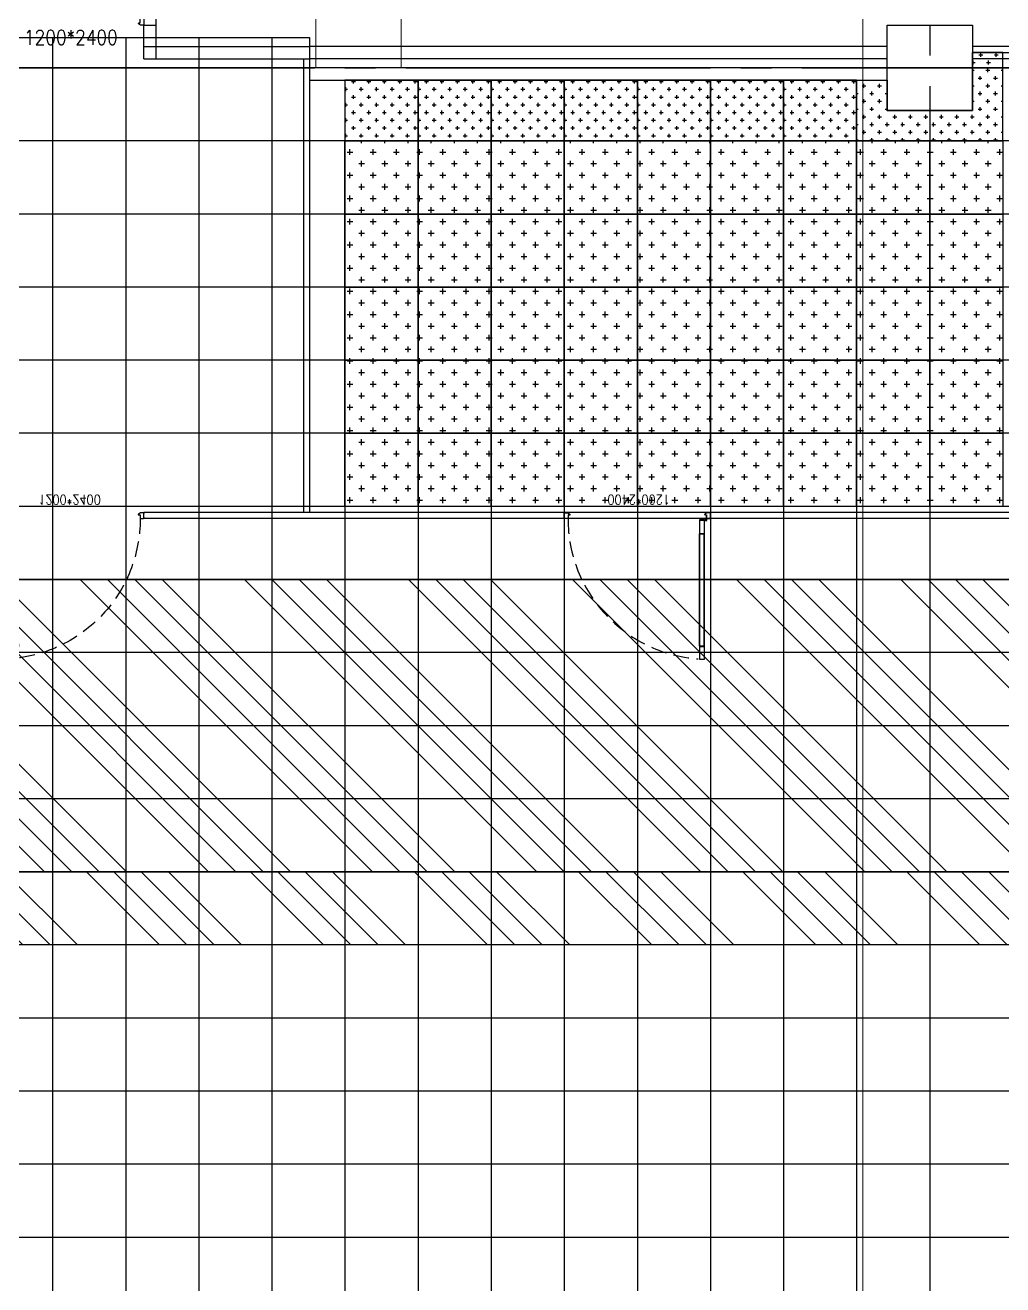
# Model space of a CAD drawing. Header units: millimetres. Extents: x -960 to 41501, y -1010 to 11880.
# Drawn here: x 15217 to 16020, y 8001 to 9035 of the extents above; entities that cross this region are included whole.
import ezdxf
from ezdxf.enums import TextEntityAlignment as Align

# ---------------------------------------------------------------- set-up
doc = ezdxf.new("R2010")
doc.units = ezdxf.units.MM
doc.header["$LTSCALE"] = 100
for name, pattern in [('188K-SM-03-F10-ARCH-PA-Y2257103$0$AP5A-SM-03-F20-ARCH-PA-Y2230801+Y2230803$0$ALL-PA-TXT-Y2221201$0$DASHED', [19.05, 12.7, -6.35]), ('188K-SM-03-F10-ARCH-PA-Y2257103$0$HIDDEN2', [0.1875, 0.125, -0.0625]), ('X-S-FAB-L10$0$COL-CEN-LIN', [3.25, 2.5, -0.25, 0.25, -0.25])]:
    doc.linetypes.add(name, pattern=pattern)
for name, color, linetype in [('0-XREF', 7, 'Continuous'), ('188K-SM-03-F10-ARCH-PA-Y2257103$0$K-Door', 53, 'Continuous'), ('188K-SM-03-F10-ARCH-PA-Y2257103$0$K-P1S-2.5-單抗', 53, 'Continuous'), ('188K-SM-03-F10-ARCH-PA-Y2257103$0$K-P1S-4.2-單抗', 53, 'Continuous'), ('188K-SM-03-F10-ARCH-PA-Y2257103$0$K-岩棉 2hr 7.5-單抗', 53, 'Continuous'), ('188K-SM-03-F10-ARCH-PA-Y2257103$0$K-岩棉 2hr 7.5-非抗', 53, 'Continuous'), ('188K-SM-03-F10-ARCH-PA-Y2257103$0$非YK-K-防火門', 53, 'Continuous'), ('188K-SM-03-F10-ARCH-RF-Y2257103$0$K-RF-0.55', 191, 'Continuous'), ('188K-SM-03-F10-ARCH-RF-Y2257103$0$K-RF-0.55-AREA', 6, 'Continuous'), ('188K-SM-03-F10-ARCH-RF-Y2257103$0$K-RF-動線-1500', 5, 'Continuous'), ('188K-SM-03-F10-ARCH-RF-Y2257103$0$K-RF-動線-1500-預降', 14, 'Continuous'), ('188K-SM-03-F10-ARCH-RF-Y2257103$0$K-格柵-不定尺', 80, 'Continuous'), ('188K-SM-03-F10-ARCH-RF-Y2257103$0$K-格柵-整', 30, 'Continuous'), ('X-S-FAB-L10$0$0-DIM-TXT', 8, 'Continuous'), ('X-S-FAB-L10$0$BLOCK', 8, 'Continuous'), ('X-S-FAB-L10$0$CCL', 8, 'X-S-FAB-L10$0$COL-CEN-LIN'), ('X-S-FAB-L10$0$COL-S', 8, 'Continuous'), ('X-S-FAB-L10$0$S-BEAM-SHOW', 8, 'Continuous'), ('X-S-FAB-L10$0$S-FNDN', 8, 'Continuous')]:
    doc.layers.add(name, color=color, linetype=linetype)
doc.styles.add('188K-SM-03-F10-ARCH-PA-Y2257103$0$AP5A-SM-03-F20-ARCH-PA-Y2230801+Y2230803$0$ALL-PA-TXT-Y2221201$0$Standard', font='txt.shx', dxfattribs={"bigfont": 'chineset.shx'})
doc.styles.add('188K-SM-03-F10-ARCH-PA-Y2257103$0$Standard', font='txt.shx', dxfattribs={"bigfont": 'chineset.shx'})
doc.styles.add('X-S-FAB-L10$0$CHINA', font='simplex.shx', dxfattribs={"width": 0.75, "bigfont": 'chineset.shx'})
doc.styles.add('X-S-FAB-L10$0$Standard', font='', dxfattribs={"width": 0.8})
doc.styles.add('X-S-FAB-L10$0$TG_NOTE_TEXT', font='simplex.shx', dxfattribs={"width": 0.75, "bigfont": 'chineset.shx'})
doc.styles.get('X-S-FAB-L10$0$Standard').set_extended_font_data('Microsoft JhengHei')
pattern_1 = [(0, (13320, 2e-11), (6.35, 6.35), [3.175, -9.525]), (90, (13321.5874, -1.5875), (-6.35, 6.35), [3.175, -9.525])]

# ---------------------------------------------------------------- blocks, each defined once
blk = doc.blocks.new('X-S-FAB-L10$0$FAB2-L05')
at = {"layer": 'X-S-FAB-L10$0$CCL'}
for p, q in [((-10200, 11005), (-10200, 0)), ((-26880, 9720), (1210, 9720))]:
    blk.add_line(p, q, dxfattribs=at)
at = {"layer": 'X-S-FAB-L10$0$COL-S'}
blk.add_lwpolyline([(-10235, 9755), (-10165, 9755), (-10165, 9685), (-10235, 9685)], close=True, dxfattribs=at)
blk = doc.blocks.new('X-S-FAB-L10')
at = {"layer": 'X-S-FAB-L10$0$COL-S'}
for p, q in [((15925, 9035), (15995, 9035)), ((15925, 8965), (15925, 9035)), ((15995, 9035), (15995, 8965)), ((15995, 8965), (15925, 8965))]:
    blk.add_line(p, q, dxfattribs=at)
at = {"layer": 'X-S-FAB-L10$0$S-BEAM-SHOW', "lineweight": 0, "flags": 128}
for points in [[(15456, 9115), (15456, 9000)], [(15526, 9115), (15526, 9000)], [(15526, 9000), (15456, 9000)]]:
    blk.add_lwpolyline(points, dxfattribs=at)
at = {"layer": 'X-S-FAB-L10$0$S-FNDN', "lineweight": 0, "flags": 128}
blk.add_lwpolyline([(11070, 4530), (11935, 4530), (11935, -55), (12665, -55), (12665, -270), (15175, -270), (15175, -55), (15905, -55), (15905, 4530), (16672.5, 4530), (16672.5, 5003), (15905, 5003), (15905, 9055), (11935, 9055), (11935, 5003), (11070, 5003)], close=True, dxfattribs=at)
at = {"layer": 'X-S-FAB-L10$0$BLOCK'}
blk.add_blockref('X-S-FAB-L10$0$FAB2-L05', (26160, -720), dxfattribs=at)
at = {"style": 'X-S-FAB-L10$0$TG_NOTE_TEXT', "width": 0.5, "flags": 1}
for p in [(7463.3, 9020), (18268.3, 8649), (11197.8, 4800.2), (16485.8, 4800.2), (25420.3, 2635), (13360, 320, 0), (7463.3, -33.3)]:
    blk.add_attdef('WH', text='', height=20, dxfattribs=at).set_placement(p, align=Align.BOTTOM_LEFT)
at = {"width": 0.5}
for style, p in [('X-S-FAB-L10$0$TG_NOTE_TEXT', (7585, 9020)), ('X-S-FAB-L10$0$TG_NOTE_TEXT', (18390, 8649)), ('X-S-FAB-L10$0$TG_NOTE_TEXT', (11117.5, 4813.5)), ('X-S-FAB-L10$0$TG_NOTE_TEXT', (16607.5, 4813.5)), ('X-S-FAB-L10$0$TG_NOTE_TEXT', (25350, 2635)), ('X-S-FAB-L10$0$Standard', (13129.4, 325, 0)), ('X-S-FAB-L10$0$TG_NOTE_TEXT', (7585, -20))]:
    blk.add_attdef('DESC', text='', height=10, dxfattribs=dict(at, style=style)).set_placement(p, align=Align.BOTTOM_LEFT)
for tag, style, p in [('TYPE', 'X-S-FAB-L10$0$TG_NOTE_TEXT', (7619.3, 9020)), ('NO', 'X-S-FAB-L10$0$TG_NOTE_TEXT', (7650.1, 9020)), ('TYPE', 'X-S-FAB-L10$0$TG_NOTE_TEXT', (18424.2, 8649)), ('NO', 'X-S-FAB-L10$0$TG_NOTE_TEXT', (18455, 8649)), ('NO', 'X-S-FAB-L10$0$TG_NOTE_TEXT', (11088.6, 4813.5)), ('TYPE', 'X-S-FAB-L10$0$TG_NOTE_TEXT', (11151.8, 4813.5)), ('TYPE', 'X-S-FAB-L10$0$TG_NOTE_TEXT', (16641.8, 4813.5)), ('NO', 'X-S-FAB-L10$0$TG_NOTE_TEXT', (16672.6, 4813.5)), ('NO', 'X-S-FAB-L10$0$TG_NOTE_TEXT', (25313, 2635)), ('TYPE', 'X-S-FAB-L10$0$TG_NOTE_TEXT', (25350, 2635)), ('NO', 'X-S-FAB-L10$0$Standard', (13100, 320, 0)), ('TYPE', 'X-S-FAB-L10$0$Standard', (13129.4, 320, 0)), ('TYPE', 'X-S-FAB-L10$0$TG_NOTE_TEXT', (7619.3, -20)), ('NO', 'X-S-FAB-L10$0$TG_NOTE_TEXT', (7650.1, -20))]:
    blk.add_attdef(tag, text='', height=10, dxfattribs=dict(at, style=style)).set_placement(p, align=Align.BOTTOM_RIGHT)
for rotation, style, p in [(180, 'X-S-FAB-L10$0$Standard', (317.6, 7480)), (180, 'X-S-FAB-L10$0$Standard', (1217.6, 7480)), (90, 'X-S-FAB-L10$0$TG_NOTE_TEXT', (24310, 3647.5)), (270, 'X-S-FAB-L10$0$TG_NOTE_TEXT', (17080, 1605))]:
    blk.add_attdef('DESC', text='', height=10, rotation=rotation, dxfattribs=dict(at, style=style)).set_placement(p, align=Align.BOTTOM_LEFT)
for tag, rotation, style, p in [('TYPE', 180, 'X-S-FAB-L10$0$Standard', (317.6, 7480)), ('NO', 180, 'X-S-FAB-L10$0$Standard', (347, 7480)), ('TYPE', 180, 'X-S-FAB-L10$0$Standard', (1217.6, 7480)), ('NO', 180, 'X-S-FAB-L10$0$Standard', (1247, 7480)), ('TYPE', 90, 'X-S-FAB-L10$0$TG_NOTE_TEXT', (24310, 3647.5)), ('NO', 90, 'X-S-FAB-L10$0$TG_NOTE_TEXT', (24310, 3610.5)), ('TYPE', 270, 'X-S-FAB-L10$0$TG_NOTE_TEXT', (17080, 1605)), ('NO', 270, 'X-S-FAB-L10$0$TG_NOTE_TEXT', (17080, 1573))]:
    blk.add_attdef(tag, text='', height=10, rotation=rotation, dxfattribs=dict(at, style=style)).set_placement(p, align=Align.BOTTOM_RIGHT)
at = {"style": 'X-S-FAB-L10$0$TG_NOTE_TEXT', "width": 0.5, "flags": 1}
for rotation, p in [(180, (43, 7480)), (180, (943, 7480)), (90, (24310, 3717.8)), (270, (17080, 1711.7))]:
    blk.add_attdef('WH', text='', height=20, rotation=rotation, dxfattribs=at).set_placement(p, align=Align.BOTTOM_LEFT)
at = {"layer": 'X-S-FAB-L10$0$0-DIM-TXT', "style": 'X-S-FAB-L10$0$CHINA', "width": 0.75}
for p in [(667.4, 7855.1, -2689.4), (22627.4, 6728.8), (25644.7, 6728.8), (24778.8, 5569.1), (1118.3, 4980), (417.8, 4594.6), (23874.8, 4355), (22927.4, 4330.1), (23749.9, 3901.4), (417.8, 3765.2), (1118.3, 3730), (417.8, 3115.8), (536.9, 2227.8), (16909, 1782.7), (888.4, 880.5), (16977.4, 750), (18878.8, 750), (25641.2, 553.2), (21364, 526.9)]:
    blk.add_attdef('HIG', text='', height=80, dxfattribs=at).set_placement(p, align=Align.MIDDLE_LEFT)
blk = doc.blocks.new('188K-SM-03-F10-ARCH-RF-Y2257103$0$格柵-60x60')
h = blk.add_hatch()
h.set_pattern_fill('CROSS', color=256, scale=1.5)
h.set_pattern_definition([(0, (-67309.572, -18158.226), (9.525, 9.525), [4.7625, -14.2875]), (90, (-67307.191, -18160.607), (-9.525, 9.525), [4.7625, -14.2875])])
h.paths.add_polyline_path([(0, 60), (60, 60), (60, 0), (0, 0)])
blk.add_lwpolyline([(0, 60), (60, 60), (60, 0), (0, 0)], close=True)
blk = doc.blocks.new('188K-SM-03-F10-ARCH-RF-Y2257103')
at = {"layer": '188K-SM-03-F10-ARCH-RF-Y2257103$0$K-RF-動線-1500'}
h = blk.add_hatch(dxfattribs=at)
h.set_pattern_fill('ANSI34', color=256, scale=5, angle=90)
h.paths.add_polyline_path([(1765, 8580), (19320, 8580), (19320, 8340), (1765, 8340)])
at = {"layer": '188K-SM-03-F10-ARCH-RF-Y2257103$0$K-RF-動線-1500-預降'}
h = blk.add_hatch(dxfattribs=at)
h.set_pattern_fill('ANSI34', color=256, scale=5, angle=90)
h.set_pattern_definition([(135, (5, -240), (-67.3519, -67.3519), []), (135, (5, -217.55), (-67.3519, -67.3519), []), (135, (5, -195.1), (-67.3519, -67.3519), []), (135, (5, -172.65), (-67.3519, -67.3519), [])])
h.paths.add_polyline_path([(1770, 8340), (19325, 8340), (19325, 8280), (1770, 8280)])
at = {"layer": '188K-SM-03-F10-ARCH-RF-Y2257103$0$K-格柵-不定尺'}
h = blk.add_hatch(dxfattribs=at)
h.set_pattern_fill('CROSS', color=256)
h.set_pattern_definition([(0, (13835, 0.002), (6.35, 6.35), [3.175, -9.525]), (90, (13836.5874, -1.585), (-6.35, 6.35), [3.175, -9.525])])
h.paths.add_polyline_path([(15995, 9000), (16020, 9000), (16020, 9012.5), (15995, 9012.5)])
h = blk.add_hatch(dxfattribs=at)
h.set_pattern_fill('CROSS', color=256)
h.set_pattern_definition(pattern_1)
edge = h.paths.add_edge_path()
edge.add_line((16020, 9000), (15995, 9000))
edge.add_line((15995, 9000), (15995, 8965))
edge.add_line((15995, 8965), (15960, 8965))
edge.add_line((15960, 8965), (15960, 8940))
edge.add_line((15960, 8940), (16020, 8940))
edge.add_line((16020, 8940), (16020, 9000))
h = blk.add_hatch(dxfattribs=at)
h.set_pattern_fill('CROSS', color=256)
h.set_pattern_definition([(0, (13320, -60), (6.35, 6.35), [3.175, -9.525]), (90, (13321.5874, -61.5875), (-6.35, 6.35), [3.175, -9.525])])
h.paths.add_polyline_path([(15480, 8940), (15540, 8940), (15540, 8990), (15480, 8990)])
h = blk.add_hatch(dxfattribs=at)
h.set_pattern_fill('CROSS', color=256)
h.set_pattern_definition([(0, (13380, -60), (6.35, 6.35), [3.175, -9.525]), (90, (13381.5875, -61.5875), (-6.35, 6.35), [3.175, -9.525])])
h.paths.add_polyline_path([(15540, 8940), (15600, 8940), (15600, 8990), (15540, 8990)])
h = blk.add_hatch(dxfattribs=at)
h.set_pattern_fill('CROSS', color=256)
h.set_pattern_definition([(0, (13440, -60), (6.35, 6.35), [3.175, -9.525]), (90, (13441.5875, -61.5875), (-6.35, 6.35), [3.175, -9.525])])
h.paths.add_polyline_path([(15600, 8940), (15660, 8940), (15660, 8990), (15600, 8990)])
h = blk.add_hatch(dxfattribs=at)
h.set_pattern_fill('CROSS', color=256)
h.set_pattern_definition([(0, (13500, -60), (6.35, 6.35), [3.175, -9.525]), (90, (13501.5875, -61.5875), (-6.35, 6.35), [3.175, -9.525])])
h.paths.add_polyline_path([(15660, 8940), (15720, 8940), (15720, 8990), (15660, 8990)])
h = blk.add_hatch(dxfattribs=at)
h.set_pattern_fill('CROSS', color=256)
h.set_pattern_definition([(0, (13560, -60), (6.35, 6.35), [3.175, -9.525]), (90, (13561.5875, -61.5875), (-6.35, 6.35), [3.175, -9.525])])
h.paths.add_polyline_path([(15720, 8940), (15780, 8940), (15780, 8990), (15720, 8990)])
h = blk.add_hatch(dxfattribs=at)
h.set_pattern_fill('CROSS', color=256)
h.set_pattern_definition([(0, (13620, -60), (6.35, 6.35), [3.175, -9.525]), (90, (13621.5875, -61.5875), (-6.35, 6.35), [3.175, -9.525])])
h.paths.add_polyline_path([(15780, 8940), (15840, 8940), (15840, 8990), (15780, 8990)])
h = blk.add_hatch(dxfattribs=at)
h.set_pattern_fill('CROSS', color=256)
h.set_pattern_definition([(0, (13680, -60), (6.35, 6.35), [3.175, -9.525]), (90, (13681.5875, -61.5875), (-6.35, 6.35), [3.175, -9.525])])
h.paths.add_polyline_path([(15840, 8940), (15900, 8940), (15900, 8990), (15840, 8990)])
h = blk.add_hatch(dxfattribs=at)
h.set_pattern_fill('CROSS', color=256)
h.set_pattern_definition(pattern_1)
edge = h.paths.add_edge_path()
edge.add_line((15900, 8990), (15925, 8990))
edge.add_line((15925, 8990), (15925, 8965))
edge.add_line((15925, 8965), (15960, 8965))
edge.add_line((15960, 8965), (15960, 8940))
edge.add_line((15960, 8940), (15900, 8940))
edge.add_line((15900, 8940), (15900, 8990))
at = {"layer": '188K-SM-03-F10-ARCH-RF-Y2257103$0$K-RF-0.55'}
for p, q in [((15240, 9025), (15240, -12.5)), ((15300, 9025), (15300, -12.5)), ((15360, 9025), (15360, -12.5)), ((15420, 9025), (15420, -12.5)), ((17595, 9000), (1835, 9000)), ((15480, 8990), (15480, -12.5)), ((15540, 8990), (15540, -12.5)), ((15600, 8990), (15600, -12.5)), ((15660, 8990), (15660, -12.5)), ((15720, 8990), (15720, -12.5)), ((15780, 8990), (15780, -12.5)), ((15840, 8990), (15840, -12.5)), ((15900, 8990), (15900, -12.5)), ((15960, 8965), (15960, 4843.5)), ((17595, 8940), (1765, 8940)), ((17595, 8880), (1765, 8880)), ((17595, 8820), (1765, 8820)), ((17595, 8760), (1765, 8760)), ((17595, 8700), (1765, 8700)), ((17595, 8640), (1765, 8640)), ((19320, 8580), (1765, 8580)), ((19320, 8520), (1765, 8520)), ((19320, 8460), (1765, 8460)), ((19320, 8400), (1765, 8400)), ((19320, 8340), (1765, 8340)), ((19320, 8280), (1845, 8280)), ((19320, 8220), (1845, 8220)), ((19320, 8160), (1845, 8160)), ((19320, 8100), (1845, 8100)), ((19320, 8040), (1845, 8040))]:
    blk.add_line(p, q, dxfattribs=at)
at = {"layer": '188K-SM-03-F10-ARCH-RF-Y2257103$0$K-RF-0.55-AREA', "elevation": 0}
blk.add_lwpolyline([(12755, 9012.5), (13885, 9012.5), (13885, 8965), (13955, 8965), (13955, 9012.5), (15085, 9012.5), (15085, 8965), (15155, 8965), (15155, 9025), (15451, 9025), (15451, 8990), (15925, 8990), (15925, 8965), (15995, 8965), (15995, 9012.5), (16765, 9012.5), (16765, 8965), (16835, 8965), (16835, 9010.5), (17595, 9010.5)], dxfattribs=at)
at = {"layer": '188K-SM-03-F10-ARCH-RF-Y2257103$0$K-RF-動線-1500'}
blk.add_lwpolyline([(1765, 8580), (19320, 8580), (19320, 8340), (1765, 8340)], close=True, dxfattribs=at)
at = {"layer": '188K-SM-03-F10-ARCH-RF-Y2257103$0$K-RF-動線-1500-預降'}
blk.add_lwpolyline([(1770, 8340), (19325, 8340), (19325, 8280), (1770, 8280)], close=True, dxfattribs=at)
at = {"layer": '188K-SM-03-F10-ARCH-RF-Y2257103$0$K-格柵-不定尺'}
for points in [[(15995, 9000), (16020, 9000), (16020, 9012.5), (15995, 9012.5)], [(15480, 8940), (15540, 8940), (15540, 8990), (15480, 8990)], [(15540, 8940), (15600, 8940), (15600, 8990), (15540, 8990)], [(15600, 8940), (15660, 8940), (15660, 8990), (15600, 8990)], [(15660, 8940), (15720, 8940), (15720, 8990), (15660, 8990)], [(15720, 8940), (15780, 8940), (15780, 8990), (15720, 8990)], [(15780, 8940), (15840, 8940), (15840, 8990), (15780, 8990)], [(15840, 8940), (15900, 8940), (15900, 8990), (15840, 8990)]]:
    blk.add_lwpolyline(points, close=True, dxfattribs=at)
for points in [[(16020, 9000), (15995, 9000), (15995, 8965), (15960, 8965), (15960, 8940), (16020, 8940), (16020, 9000)], [(15900, 8990), (15925, 8990), (15925, 8965), (15960, 8965), (15960, 8940), (15900, 8940), (15900, 8990)]]:
    blk.add_lwpolyline(points, dxfattribs=at)
at = {"layer": '188K-SM-03-F10-ARCH-RF-Y2257103$0$K-格柵-整'}
for p in [(15480, 8880), (15540, 8880), (15600, 8880), (15660, 8880), (15720, 8880), (15780, 8880), (15840, 8880), (15900, 8880), (15960, 8880), (15480, 8820), (15540, 8820), (15600, 8820), (15660, 8820), (15720, 8820), (15780, 8820), (15840, 8820), (15900, 8820), (15960, 8820), (15480, 8760), (15540, 8760), (15600, 8760), (15660, 8760), (15720, 8760), (15780, 8760), (15840, 8760), (15900, 8760), (15960, 8760), (15480, 8700), (15540, 8700), (15600, 8700), (15660, 8700), (15720, 8700), (15780, 8700), (15840, 8700), (15900, 8700), (15960, 8700), (15480, 8640), (15540, 8640), (15600, 8640), (15660, 8640), (15720, 8640), (15780, 8640), (15840, 8640), (15900, 8640), (15960, 8640)]:
    blk.add_blockref('188K-SM-03-F10-ARCH-RF-Y2257103$0$格柵-60x60', p, dxfattribs=at)
blk = doc.blocks.new('188K-SM-03-F10-ARCH-PA-Y2257103$0$單開庫板門-1200x2400)圓型拉環鎖+輔助鎖)')
at = {"ltscale": 0.1}
for p, q in [((26008.6, -11403.6), (26004.5, -11403.6)), ((26004.5, -11403.6), (26004.5, -11414.1)), ((26008.6, -11414.1), (26008.6, -11403.6)), ((26004.5, -11414.1), (26004.5, -11415.3)), ((26004.5, -11414.1), (26008.6, -11414.1)), ((26008.6, -11414), (26004.6, -11414)), ((26004.6, -11414.3), (26004.6, -11414.2)), ((26004.6, -11415.3), (26004.6, -11414.5)), ((26004.7, -11414.1), (26006.5, -11414.1)), ((26005.1, -11414.4), (26004.7, -11414.4)), ((26004.7, -11414.5), (26005.1, -11414.5)), ((26004.7, -11414.5), (26004.7, -11506)), ((26004.7, -11506), (26004.7, -11414.5)), ((26004.7, -11414.5), (26004.7, -11414.5)), ((26005.2, -11414.4), (26005.2, -11414.4)), ((26006.5, -11414.1), (26006.6, -11414.1)), ((26006.6, -11414.1), (26006.6, -11414.1)), ((26006.6, -11414.1), (26008.4, -11414.1)), ((26008.4, -11414.4), (26008, -11414.4)), ((26008, -11414.4), (26008, -11414.4)), ((26008, -11414.5), (26008.4, -11414.5)), ((26008.4, -11506), (26008.4, -11414.5)), ((26008.4, -11414.5), (26008.4, -11414.5)), ((26008.4, -11414.5), (26008.4, -11506)), ((26008.5, -11414.2), (26008.5, -11414.3)), ((26008.5, -11414.5), (26008.5, -11415.3)), ((26008.6, -11415.3), (26008.6, -11414.1)), ((26004.5, -11415.4), (26004.6, -11415.5)), ((26004.7, -11415.4), (26004.7, -11415.3)), ((26008.4, -11415.3), (26008.4, -11415.4)), ((26008.5, -11415.5), (26008.6, -11415.4)), ((26008.6, -11506.4), (26004.5, -11506.4)), ((26004.5, -11506.4), (26004.5, -11518)), ((26004.7, -11506), (26004.7, -11506)), ((26008.4, -11506), (26008.4, -11506)), ((26008.6, -11518), (26008.6, -11506.4)), ((26008.3, -11517.5), (26003.6, -11517.5)), ((26003.6, -11517.5), (26003.6, -11517.7)), ((26003.6, -11517.7), (26008.3, -11517.7)), ((26004.5, -11518), (26008.6, -11518)), ((26008.3, -11517.7), (26008.3, -11517.5)), ((25999.5, -11519.7), (25999.5, -11523.2)), ((26002.5, -11519.1), (26000, -11519.1)), ((26000, -11523.7), (26002.4, -11523.7)), ((26002.4, -11523.7), (26004.1, -11522.6)), ((26002.9, -11518.5), (26002.6, -11518.5)), ((26002.6, -11518.5), (26002.6, -11521)), ((26002.6, -11521.9), (26002.6, -11519.3)), ((26002.6, -11521), (26002.9, -11521)), ((26003.4, -11521.9), (26002.6, -11521.9)), ((26002.9, -11521), (26002.9, -11518.5)), ((26003.3, -11522.2), (26003.3, -11522)), ((26003.3, -11522), (26003.4, -11522)), ((26004, -11522.2), (26003.3, -11522.2)), ((26004.1, -11521.9), (26003.9, -11521.9)), ((26003.9, -11522), (26004, -11522)), ((26004, -11522), (26004, -11522.2)), ((26004.2, -11522.4), (26004.2, -11521.9)), ((26114.8, -11521.9), (26115.1, -11521.9)), ((26114.8, -11522.4), (26114.8, -11521.9)), ((26114.9, -11522), (26114.9, -11522.2)), ((26115.1, -11522), (26114.9, -11522)), ((26114.9, -11522.2), (26115.7, -11522.2)), ((26116.6, -11523.7), (26114.9, -11522.6)), ((26115.5, -11521.9), (26116.3, -11521.9)), ((26115.7, -11522), (26115.5, -11522)), ((26115.7, -11522.2), (26115.7, -11522)), ((26116.3, -11521.9), (26116.3, -11519.3)), ((26116.5, -11519.1), (26119, -11519.1)), ((26119, -11523.7), (26116.6, -11523.7)), ((26119.5, -11519.7), (26119.5, -11523.2))]:
    blk.add_line(p, q, dxfattribs=at)
blk.add_lwpolyline([(26006.6, -11506.4), (26006.5, -11506.3), (26004.7, -11506.3, -0.414214), (26004.6, -11506.3), (26004.6, -11506.1, -0.414214), (26004.7, -11506.1), (26005.1, -11506.1, 0.414214), (26005.2, -11506.1), (26005.2, -11506, 0.414214), (26005.1, -11506), (26004.7, -11506, -0.414214), (26004.6, -11506), (26004.6, -11505.2, -0.414214), (26004.7, -11505.2), (26004.7, -11505.2, 0.414214), (26004.7, -11505.2), (26004.7, -11505, 0.72636), (26004.6, -11505), (26004.5, -11505.1, 0.158507), (26004.5, -11505.2), (26004.5, -11506.4, 0.414214), (26004.6, -11506.5), (26008.6, -11506.5, 0.414214), (26008.6, -11506.4), (26008.6, -11505.2, 0.158507), (26008.6, -11505.1), (26008.5, -11505, 0.72636), (26008.4, -11505), (26008.4, -11505.2, 0.414214), (26008.5, -11505.2, -0.414214), (26008.5, -11505.2), (26008.5, -11506, -0.414214), (26008.4, -11506), (26008, -11506, 0.414214), (26008, -11506), (26008, -11506.1, 0.414214), (26008, -11506.1), (26008.4, -11506.1, -0.414214), (26008.5, -11506.1), (26008.5, -11506.3, -0.414214), (26008.4, -11506.3), (26006.6, -11506.3)], format="xyb", close=True, dxfattribs=at)
for points in [[(25999.5, -11518.9), (25999.5, -11523.9)], [(26119.5, -11518.9), (26119.5, -11523.9)]]:
    blk.add_lwpolyline(points)
at = {"linetype": '188K-SM-03-F10-ARCH-PA-Y2257103$0$AP5A-SM-03-F20-ARCH-PA-Y2230801+Y2230803$0$ALL-PA-TXT-Y2221201$0$DASHED', "ltscale": 0.01}
blk.add_arc((26001.1, -11518.7), 115.3, 359.8531, 85.8135, dxfattribs=at)
at = {"ltscale": 0.1}
for centre, radius, start, end in [((26004.6, -11414.1), 0.0313, 90, 180), ((26004.7, -11414.2), 0.0313, 90, 180), ((26004.7, -11414.3), 0.0313, 180, 270), ((26004.7, -11414.5), 0.0313, 90, 180), ((26005.1, -11414.4), 0.0313, 270, 0), ((26005.1, -11414.4), 0.0313, 0, 90), ((26008, -11414.4), 0.0313, 90, 180), ((26008, -11414.4), 0.0313, 180, 270), ((26008.4, -11414.2), 0.0313, 360, 90), ((26008.4, -11414.3), 0.0313, 270, 0), ((26008.4, -11414.5), 0.0313, 0, 90), ((26008.6, -11414.1), 0.0313, 360, 90), ((26004.6, -11415.3), 0.0313, 180, 216.0274), ((26004.7, -11415.3), 0.0209, 180, 270), ((26004.7, -11415.4), 0.0313, 216.0274, 360), ((26004.7, -11415.3), 0.0209, 360, 90), ((26008.5, -11415.3), 0.0209, 90, 180), ((26008.5, -11415.4), 0.0313, 180, 323.9726), ((26008.5, -11415.3), 0.0209, 270, 360), ((26008.6, -11415.3), 0.0313, 323.9726, 360)]:
    blk.add_arc(centre, radius, start, end, dxfattribs=at)
at = {"ltscale": 0.1, "extrusion": (0, 0, -1)}
blk.add_ellipse((26003.1, -11517.9), major_axis=(-0.516, 0.516), ratio=1, start_param=5.497787, end_param=11.780972, dxfattribs=at)
at = {"ltscale": 0.1}
for centre, major_axis, start_param, end_param in [((26000, -11519.7), (0.369, -0.369), 2.356194, 3.926991), ((26000, -11523.2), (-0.369, -0.369), 5.497787, 7.068583), ((26002.5, -11519.3), (0.111, -0.111), 7.068583, 8.63938), ((26003.4, -11521.9), (-0.0369, -0.0369), 0.785398, 3.926991), ((26003.9, -11521.9), (-0.0369, -0.0369), 3.926991, 7.068583), ((26004.1, -11521.9), (0.0369, -0.0369), 7.068583, 8.63938), ((26003.9, -11522.4), (0.221, -0.221), 6.162283, 7.068583), ((26114.8, -11521.9), (-0.0369, -0.0369), -2.356194, -0.785398), ((26115.1, -11522.4), (-0.221, -0.221), -0.785398, 0.120903), ((26115.1, -11521.9), (0.0369, -0.0369), -0.785398, 2.356194), ((26115.5, -11521.9), (0.0369, -0.0369), 2.356194, 5.497787), ((26116.5, -11519.3), (-0.111, -0.111), -2.356194, -0.785398), ((26119, -11519.7), (-0.369, -0.369), 2.356194, 3.926991), ((26119, -11523.2), (0.369, -0.369), -0.785398, 0.785398)]:
    blk.add_ellipse(centre, major_axis=major_axis, ratio=1, start_param=start_param, end_param=end_param, dxfattribs=at)
at = {"color": 8, "ltscale": 0.1, "style": '188K-SM-03-F10-ARCH-PA-Y2257103$0$AP5A-SM-03-F20-ARCH-PA-Y2230801+Y2230803$0$ALL-PA-TXT-Y2221201$0$Standard', "width": 0.85}
blk.add_text('1200*2400', height=8, dxfattribs=at).set_placement((26058.4, -11534.4), align=Align.MIDDLE_CENTER)
blk = doc.blocks.new('188K-SM-03-F10-ARCH-PA-Y2257103$0$F14P8-SM-03-FB1-ARCH-PA(B)-Y2210902$0$18P2-XFDP40$0$GAD2205')
blk.add_lwpolyline([(0, 1), (0, 1), (-18, 1, -0.414214), (-18, 2), (-18, 3, -0.414214), (-18, 3), (-14, 3, 0.414214), (-13, 4), (-13, 4, 0.414214), (-14, 4), (-18, 4, -0.414214), (-18, 5), (-18, 12, -0.414214), (-18, 12), (-18, 12, 0.414214), (-18, 12), (-18, 14, 0.72636), (-19, 14), (-19, 13, 0.158507), (-19, 13), (-19, 0, 0.414214), (-19, 0), (19, 0, 0.414214), (19, 0), (19, 13, 0.158507), (19, 13), (19, 14, 0.72636), (18, 14), (18, 12, 0.414214), (18, 12, -0.414214), (18, 12), (18, 5, -0.414214), (18, 4), (14, 4, 0.414214), (13, 4), (13, 4, 0.414214), (14, 3), (18, 3, -0.414214), (18, 3), (18, 2, -0.414214), (18, 1), (0, 1)], format="xyb", close=True)
blk = doc.blocks.new('188K-SM-03-F10-ARCH-PA-Y2257103$0$(FS1-4)1hr單開防火門-1200x2400')
for p, q in [((8.8, 117.1, 0), (9.6, 117.1, 0)), ((8.8, 112.2, 0), (8.8, 117.1, 0)), ((9.6, 117.1, 0), (9.6, 112.2, 0)), ((9.6, 115.7, 0), (13.6, 115.7, 0)), ((13.6, 115.7, 0), (15, 115.7, 0)), ((9.6, 112.2, 0), (8.8, 112.2, 0)), ((13.5, 113.5, 0), (9.6, 113.5, 0)), ((0, 4.5), (0, -4.5)), ((2.8, 5), (0.5, 5)), ((3, -3.2), (3, 4.8)), ((117, -3.2), (117, 4.8)), ((117.2, 5), (119.5, 5)), ((120, 4.5), (120, -4.5)), ((0.5, -5), (2.8, -5)), ((2.8, -5), (4.4, -4)), ((3.8, -3.2), (3, -3.2)), ((3.6, -3.5), (3.6, -3.3)), ((3.6, -3.3), (3.8, -3.3)), ((4.4, -3.5), (3.6, -3.5)), ((4.4, -3.2), (4.2, -3.2)), ((4.2, -3.3), (4.4, -3.3)), ((4.4, -3.3), (4.4, -3.5)), ((4.5, -3.7), (4.5, -3.3)), ((115.5, -3.7), (115.5, -3.3)), ((115.6, -3.2), (115.8, -3.2)), ((115.6, -3.3), (115.6, -3.5)), ((115.8, -3.3), (115.6, -3.3)), ((115.6, -3.5), (116.4, -3.5)), ((117.2, -5), (115.6, -4)), ((116.2, -3.2), (117, -3.2)), ((116.4, -3.3), (116.2, -3.3)), ((116.4, -3.5), (116.4, -3.3)), ((119.5, -5), (117.2, -5))]:
    blk.add_line(p, q)
at = {"elevation": 0}
blk.add_lwpolyline([(4, 115.7), (0, 115.7), (-1.4, 115.7, 0.327495), (-2.2, 115, 0.089847), (-2.4, 104.3, 1.144881), (-0.5, 104.7, -0.137079), (-0.5, 113, -0.349357), (0, 113.5), (4, 113.5)], format="xyb", dxfattribs=at)
for points in [[(4.8, 112.2), (4.8, 117.1), (4, 117.1), (4, 112.2)], [(-10, -5), (0, -5), (0, 5), (-10, 5)], [(120, -5), (130, -5), (130, 5), (120, 5)]]:
    blk.add_lwpolyline(points, close=True)
at = {"ltscale": 5}
for points in [[(8.8, 109.6), (8.8, 119.7), (4.8, 119.7), (4.8, 109.6)], [(5, 109.2), (5, 14.8), (5, 14.8), (5, 109.2)], [(8.6, 14.8), (8.5, 14.8), (8.5, 109.2), (8.6, 109.2)], [(8.8, 6.1), (8.8, 14.4), (4.8, 14.4), (4.8, 6.1)]]:
    blk.add_lwpolyline(points, close=True, dxfattribs=at)
blk.add_lwpolyline([(4.8, 109.7), (4.8, 108.4, 0.158507), (4.9, 108.4), (4.9, 108.3, 0.72636), (5, 108.3), (5, 108.5, 0.414214), (5, 108.5, -0.414214), (4.9, 108.5), (4.9, 109.2, -0.414214), (5, 109.2), (5.4, 109.2, 0.414214), (5.4, 109.3), (5.4, 109.3, 0.414214), (5.4, 109.3), (5, 109.3, -0.414214), (4.9, 109.4), (4.9, 109.5, -0.414214), (5, 109.6), (6.8, 109.6), (6.8, 109.6), (6.8, 109.6), (8.6, 109.6, -0.414214), (8.6, 109.5), (8.6, 109.4, -0.414214), (8.6, 109.3), (8.2, 109.3, 0.414214), (8.1, 109.3), (8.1, 109.3, 0.414214), (8.2, 109.2), (8.6, 109.2, -0.414214), (8.6, 109.2), (8.6, 108.5, -0.414214), (8.6, 108.5), (8.6, 108.5, 0.414214), (8.6, 108.5), (8.6, 108.3, 0.72636), (8.6, 108.3), (8.7, 108.4, 0.158507), (8.7, 108.4), (8.7, 109.7, 0.414214), (8.7, 109.7), (4.9, 109.7, 0.414214)], format="xyb", close=True, dxfattribs=at)
at = {"ltscale": 500}
for points in [[(3.2, -2.4), (3.2, 5.6), (3, 5.6), (3, -2.4)], [(8.5, 6.6), (4, 6.6), (4, 6.3), (8.5, 6.3)]]:
    blk.add_lwpolyline(points, close=True, dxfattribs=at)
at = {"linetype": '188K-SM-03-F10-ARCH-PA-Y2257103$0$HIDDEN2'}
blk.add_arc((3.4, 6.1), 113.7, 359.4256, 87.3094, dxfattribs=at)
at = {"extrusion": (0, 0, -1)}
for centre, major_axis, start_param, end_param in [((14.9, 114.8, 0), (-0.624, 0.624), 0.866962, 2.13291), ((-13.8, 109, 0), (21.3, 21.3), 0.585307, 0.943734), ((13.5, 113, 0), (-0.417, 0.417), 0.901482, 2.245889), ((15, 104.3, 0), (0.707, 0.707), 0.872811, 4.284184), ((-0.8, 108.9, 0), (10.9, 10.9), 0.51383, 1.058752)]:
    blk.add_ellipse(centre, major_axis=major_axis, ratio=1, start_param=start_param, end_param=end_param, dxfattribs=at)
for centre, major_axis, start_param, end_param in [((0.5, 4.5), (0.354, -0.354), 2.356194, 3.926991), ((2.8, 4.8), (0.106, -0.106), 7.068583, 8.63938), ((117.2, 4.8), (-0.106, -0.106), -2.356194, -0.785398), ((119.5, 4.5), (-0.354, -0.354), 2.356194, 3.926991), ((0.5, -4.5), (-0.354, -0.354), 5.497787, 7.068583), ((3.8, -3.3), (-0.0354, -0.0354), 0.785398, 3.926991), ((4.2, -3.3), (-0.0354, -0.0354), 3.926991, 7.068583), ((4.4, -3.3), (0.0354, -0.0354), 7.068583, 8.63938), ((4.2, -3.7), (0.212, -0.212), 6.162283, 7.068583), ((115.6, -3.3), (-0.0354, -0.0354), -2.356194, -0.785398), ((115.8, -3.7), (-0.212, -0.212), -0.785398, 0.120903), ((115.8, -3.3), (0.0354, -0.0354), -0.785398, 2.356194), ((116.2, -3.3), (0.0354, -0.0354), 2.356194, 5.497787), ((119.5, -4.5), (0.354, -0.354), -0.785398, 0.785398)]:
    blk.add_ellipse(centre, major_axis=major_axis, ratio=1, start_param=start_param, end_param=end_param)
at = {"ltscale": 500, "extrusion": (0, 0, -1)}
blk.add_ellipse((3.4, 6.1), major_axis=(-0.495, 0.495), ratio=1, start_param=5.497787, end_param=11.780972, dxfattribs=at)
at = {"ltscale": 5, "xscale": 0.1000000000058208, "yscale": 0.1000000000058208, "zscale": 0.1000000000058208}
blk.add_blockref('188K-SM-03-F10-ARCH-PA-Y2257103$0$F14P8-SM-03-FB1-ARCH-PA(B)-Y2210902$0$18P2-XFDP40$0$GAD2205', (6.8, 14.3), dxfattribs=at)
at = {"color": 8, "style": '188K-SM-03-F10-ARCH-PA-Y2257103$0$Standard', "width": 0.85}
blk.add_text('1200*2400', height=12, dxfattribs=at).set_placement((60, -15, 0), align=Align.MIDDLE_CENTER)
blk = doc.blocks.new('188K-SM-03-F10-ARCH-PA-Y2257103$0$AP5A-SM-03-F20-ARCH-PA-Y2230801+Y2230803$0$把手GMT水平鎖')
blk.add_lwpolyline([(24.5, 8), (-24.5, 8), (-24.5, 0), (24.5, 0)], close=True)
blk.add_lwpolyline([(-11, 0), (-11, -40), (-10.4, -53.9, 0.327495), (-3.6, -61.8, 0.089847), (103.8, -64, 1.144881), (99.4, -44.7, -0.137079), (16.2, -44.7, -0.349357), (11, -39.6), (11, 0)], format="xyb")
blk = doc.blocks.new('188K-SM-03-F10-ARCH-PA-Y2257103$0$單開庫板門-1200x2400(水平把手)')
at = {"ltscale": 0.1}
for p, q in [((26008.6, -11403.6), (26004.5, -11403.6)), ((26004.5, -11403.6), (26004.5, -11414.1)), ((26008.6, -11414.1), (26008.6, -11403.6)), ((26004.5, -11414.1), (26004.5, -11415.3)), ((26004.5, -11414.1), (26008.6, -11414.1)), ((26008.6, -11414), (26004.6, -11414)), ((26004.6, -11414.3), (26004.6, -11414.2)), ((26004.6, -11415.3), (26004.6, -11414.5)), ((26004.7, -11414.1), (26006.5, -11414.1)), ((26005.1, -11414.4), (26004.7, -11414.4)), ((26004.7, -11414.5), (26005.1, -11414.5)), ((26004.7, -11414.5), (26004.7, -11506)), ((26004.7, -11506), (26004.7, -11414.5)), ((26004.7, -11414.5), (26004.7, -11414.5)), ((26005.2, -11414.4), (26005.2, -11414.4)), ((26006.5, -11414.1), (26006.6, -11414.1)), ((26006.6, -11414.1), (26006.6, -11414.1)), ((26006.6, -11414.1), (26008.4, -11414.1)), ((26008.4, -11414.4), (26008, -11414.4)), ((26008, -11414.4), (26008, -11414.4)), ((26008, -11414.5), (26008.4, -11414.5)), ((26008.4, -11506), (26008.4, -11414.5)), ((26008.4, -11414.5), (26008.4, -11414.5)), ((26008.4, -11414.5), (26008.4, -11506)), ((26008.5, -11414.2), (26008.5, -11414.3)), ((26008.5, -11414.5), (26008.5, -11415.3)), ((26008.6, -11415.3), (26008.6, -11414.1)), ((26004.5, -11415.4), (26004.6, -11415.5)), ((26004.7, -11415.4), (26004.7, -11415.3)), ((26008.4, -11415.3), (26008.4, -11415.4)), ((26008.5, -11415.5), (26008.6, -11415.4)), ((26008.6, -11506.4), (26004.5, -11506.4)), ((26004.5, -11506.4), (26004.5, -11518)), ((26004.7, -11506), (26004.7, -11506)), ((26008.4, -11506), (26008.4, -11506)), ((26008.6, -11518), (26008.6, -11506.4)), ((26008.3, -11517.5), (26003.6, -11517.5)), ((26003.6, -11517.5), (26003.6, -11517.7)), ((26003.6, -11517.7), (26008.3, -11517.7)), ((26004.5, -11518), (26008.6, -11518)), ((26008.3, -11517.7), (26008.3, -11517.5)), ((25999.5, -11519.7), (25999.5, -11523.2)), ((26002.5, -11519.1), (26000, -11519.1)), ((26000, -11523.7), (26002.4, -11523.7)), ((26002.4, -11523.7), (26004.1, -11522.6)), ((26002.9, -11518.5), (26002.6, -11518.5)), ((26002.6, -11518.5), (26002.6, -11521)), ((26002.6, -11521.9), (26002.6, -11519.3)), ((26002.6, -11521), (26002.9, -11521)), ((26003.4, -11521.9), (26002.6, -11521.9)), ((26002.9, -11521), (26002.9, -11518.5)), ((26003.3, -11522.2), (26003.3, -11522)), ((26003.3, -11522), (26003.4, -11522)), ((26004, -11522.2), (26003.3, -11522.2)), ((26004.1, -11521.9), (26003.9, -11521.9)), ((26003.9, -11522), (26004, -11522)), ((26004, -11522), (26004, -11522.2)), ((26004.2, -11522.4), (26004.2, -11521.9)), ((26114.8, -11521.9), (26115.1, -11521.9)), ((26114.8, -11522.4), (26114.8, -11521.9)), ((26114.9, -11522), (26114.9, -11522.2)), ((26115.1, -11522), (26114.9, -11522)), ((26114.9, -11522.2), (26115.7, -11522.2)), ((26116.6, -11523.7), (26114.9, -11522.6)), ((26115.5, -11521.9), (26116.3, -11521.9)), ((26115.7, -11522), (26115.5, -11522)), ((26115.7, -11522.2), (26115.7, -11522)), ((26116.3, -11521.9), (26116.3, -11519.3)), ((26116.5, -11519.1), (26119, -11519.1)), ((26119, -11523.7), (26116.6, -11523.7)), ((26119.5, -11519.7), (26119.5, -11523.2))]:
    blk.add_line(p, q, dxfattribs=at)
blk.add_lwpolyline([(26006.6, -11506.4), (26006.5, -11506.3), (26004.7, -11506.3, -0.414214), (26004.6, -11506.3), (26004.6, -11506.1, -0.414214), (26004.7, -11506.1), (26005.1, -11506.1, 0.414214), (26005.2, -11506.1), (26005.2, -11506, 0.414214), (26005.1, -11506), (26004.7, -11506, -0.414214), (26004.6, -11506), (26004.6, -11505.2, -0.414214), (26004.7, -11505.2), (26004.7, -11505.2, 0.414214), (26004.7, -11505.2), (26004.7, -11505, 0.72636), (26004.6, -11505), (26004.5, -11505.1, 0.158507), (26004.5, -11505.2), (26004.5, -11506.4, 0.414214), (26004.6, -11506.5), (26008.6, -11506.5, 0.414214), (26008.6, -11506.4), (26008.6, -11505.2, 0.158507), (26008.6, -11505.1), (26008.5, -11505, 0.72636), (26008.4, -11505), (26008.4, -11505.2, 0.414214), (26008.5, -11505.2, -0.414214), (26008.5, -11505.2), (26008.5, -11506, -0.414214), (26008.4, -11506), (26008, -11506, 0.414214), (26008, -11506), (26008, -11506.1, 0.414214), (26008, -11506.1), (26008.4, -11506.1, -0.414214), (26008.5, -11506.1), (26008.5, -11506.3, -0.414214), (26008.4, -11506.3), (26006.6, -11506.3)], format="xyb", close=True, dxfattribs=at)
for points in [[(25999.5, -11518.9), (25999.5, -11523.9)], [(26119.5, -11518.9), (26119.5, -11523.9)]]:
    blk.add_lwpolyline(points)
at = {"linetype": '188K-SM-03-F10-ARCH-PA-Y2257103$0$AP5A-SM-03-F20-ARCH-PA-Y2230801+Y2230803$0$ALL-PA-TXT-Y2221201$0$DASHED', "ltscale": 0.01}
blk.add_arc((26001.1, -11518.7), 115.3, 359.8531, 85.8135, dxfattribs=at)
at = {"ltscale": 0.1}
for centre, radius, start, end in [((26004.6, -11414.1), 0.0313, 90, 180), ((26004.7, -11414.2), 0.0313, 90, 180), ((26004.7, -11414.3), 0.0313, 180, 270), ((26004.7, -11414.5), 0.0313, 90, 180), ((26005.1, -11414.4), 0.0313, 270, 0), ((26005.1, -11414.4), 0.0313, 0, 90), ((26008, -11414.4), 0.0313, 90, 180), ((26008, -11414.4), 0.0313, 180, 270), ((26008.4, -11414.2), 0.0313, 360, 90), ((26008.4, -11414.3), 0.0313, 270, 0), ((26008.4, -11414.5), 0.0313, 0, 90), ((26008.6, -11414.1), 0.0313, 360, 90), ((26004.6, -11415.3), 0.0313, 180, 216.0274), ((26004.7, -11415.3), 0.0209, 180, 270), ((26004.7, -11415.4), 0.0313, 216.0274, 360), ((26004.7, -11415.3), 0.0209, 360, 90), ((26008.5, -11415.3), 0.0209, 90, 180), ((26008.5, -11415.4), 0.0313, 180, 323.9726), ((26008.5, -11415.3), 0.0209, 270, 360), ((26008.6, -11415.3), 0.0313, 323.9726, 360)]:
    blk.add_arc(centre, radius, start, end, dxfattribs=at)
at = {"ltscale": 0.1, "extrusion": (0, 0, -1)}
blk.add_ellipse((26003.1, -11517.9), major_axis=(-0.516, 0.516), ratio=1, start_param=5.497787, end_param=11.780972, dxfattribs=at)
at = {"ltscale": 0.1}
for centre, major_axis, start_param, end_param in [((26000, -11519.7), (0.369, -0.369), 2.356194, 3.926991), ((26000, -11523.2), (-0.369, -0.369), 5.497787, 7.068583), ((26002.5, -11519.3), (0.111, -0.111), 7.068583, 8.63938), ((26003.4, -11521.9), (-0.0369, -0.0369), 0.785398, 3.926991), ((26003.9, -11521.9), (-0.0369, -0.0369), 3.926991, 7.068583), ((26004.1, -11521.9), (0.0369, -0.0369), 7.068583, 8.63938), ((26003.9, -11522.4), (0.221, -0.221), 6.162283, 7.068583), ((26114.8, -11521.9), (-0.0369, -0.0369), -2.356194, -0.785398), ((26115.1, -11522.4), (-0.221, -0.221), -0.785398, 0.120903), ((26115.1, -11521.9), (0.0369, -0.0369), -0.785398, 2.356194), ((26115.5, -11521.9), (0.0369, -0.0369), 2.356194, 5.497787), ((26116.5, -11519.3), (-0.111, -0.111), -2.356194, -0.785398), ((26119, -11519.7), (-0.369, -0.369), 2.356194, 3.926991), ((26119, -11523.2), (0.369, -0.369), -0.785398, 0.785398)]:
    blk.add_ellipse(centre, major_axis=major_axis, ratio=1, start_param=start_param, end_param=end_param, dxfattribs=at)
at = {"ltscale": 5}
for p, xscale, yscale, zscale, rotation in [((26003.6, -11408.9), 0.1058823529319317, 0.1058823529319317, 0.1058823529319317, 270), ((26009.5, -11408.9), -0.1058823529319317, 0.1058823529396357, 0.1058823529411765, 90)]:
    blk.add_blockref('188K-SM-03-F10-ARCH-PA-Y2257103$0$AP5A-SM-03-F20-ARCH-PA-Y2230801+Y2230803$0$把手GMT水平鎖', p, dxfattribs=dict(at, xscale=xscale, yscale=yscale, zscale=zscale, rotation=rotation))
at = {"color": 8, "ltscale": 0.1, "style": '188K-SM-03-F10-ARCH-PA-Y2257103$0$AP5A-SM-03-F20-ARCH-PA-Y2230801+Y2230803$0$ALL-PA-TXT-Y2221201$0$Standard', "width": 0.85}
blk.add_text('1200*2400', height=8, dxfattribs=at).set_placement((26058.4, -11534.4), align=Align.MIDDLE_CENTER)
blk = doc.blocks.new('188K-SM-03-F10-ARCH-PA-Y2257103')
at = {"layer": '188K-SM-03-F10-ARCH-PA-Y2257103$0$K-P1S-2.5-單抗'}
for p, q in [((15446, 9007.5, 0), (15446, 8635, 0)), ((15451, 9007.5, 0), (15451, 8635, 0))]:
    blk.add_line(p, q, dxfattribs=at)
at = {"layer": '188K-SM-03-F10-ARCH-PA-Y2257103$0$K-P1S-4.2-單抗'}
for p, q in [((17580, 8635, 0), (15315, 8635, 0)), ((17580, 8630, 0), (15315, 8630, 0))]:
    blk.add_line(p, q, dxfattribs=at)
at = {"layer": '188K-SM-03-F10-ARCH-PA-Y2257103$0$K-岩棉 2hr 7.5-單抗'}
for p, q in [((15315, 9007.5, 0), (15315, 9035)), ((15325, 9007.5, 0), (15325, 9035)), ((15315, 9017.5, 0), (15451, 9017.5, 0)), ((15451, 9017.5, 0), (15451, 9007.5, 0)), ((15315, 9007.5, 0), (15451, 9007.5, 0))]:
    blk.add_line(p, q, dxfattribs=at)
at = {"layer": '188K-SM-03-F10-ARCH-PA-Y2257103$0$K-岩棉 2hr 7.5-非抗'}
for p, q in [((15925, 9017.5, 0), (15451, 9017.5, 0)), ((16765, 9017.5, 0), (15995, 9017.5, 0)), ((15925, 9007.5, 0), (15451, 9007.5, 0)), ((16765, 9007.5, 0), (15995, 9007.5, 0))]:
    blk.add_line(p, q, dxfattribs=at)
at = {"layer": '188K-SM-03-F10-ARCH-PA-Y2257103$0$K-Door', "xscale": -1, "rotation": 180}
blk.add_blockref('188K-SM-03-F10-ARCH-PA-Y2257103$0$單開庫板門-1200x2400(水平把手)', (-10804.5, -2888.9, 0), dxfattribs=at)
at = {"layer": '188K-SM-03-F10-ARCH-PA-Y2257103$0$K-Door', "rotation": 180}
blk.add_blockref('188K-SM-03-F10-ARCH-PA-Y2257103$0$單開庫板門-1200x2400)圓型拉環鎖+輔助鎖)', (41779.5, -2888.9), dxfattribs=at)
at = {"layer": '188K-SM-03-F10-ARCH-PA-Y2257103$0$非YK-K-防火門'}
blk.add_blockref('188K-SM-03-F10-ARCH-PA-Y2257103$0$(FS1-4)1hr單開防火門-1200x2400', (15195, 9040), dxfattribs=at)

msp = doc.modelspace()

# ---------------------------------------------------------------- block references
for name in ['X-S-FAB-L10', '188K-SM-03-F10-ARCH-RF-Y2257103']:
    msp.add_blockref(name, (0, 0))
at = {"layer": '0-XREF'}
msp.add_blockref('188K-SM-03-F10-ARCH-PA-Y2257103', (0, 0), dxfattribs=at)

doc.saveas('drawing.dxf')
